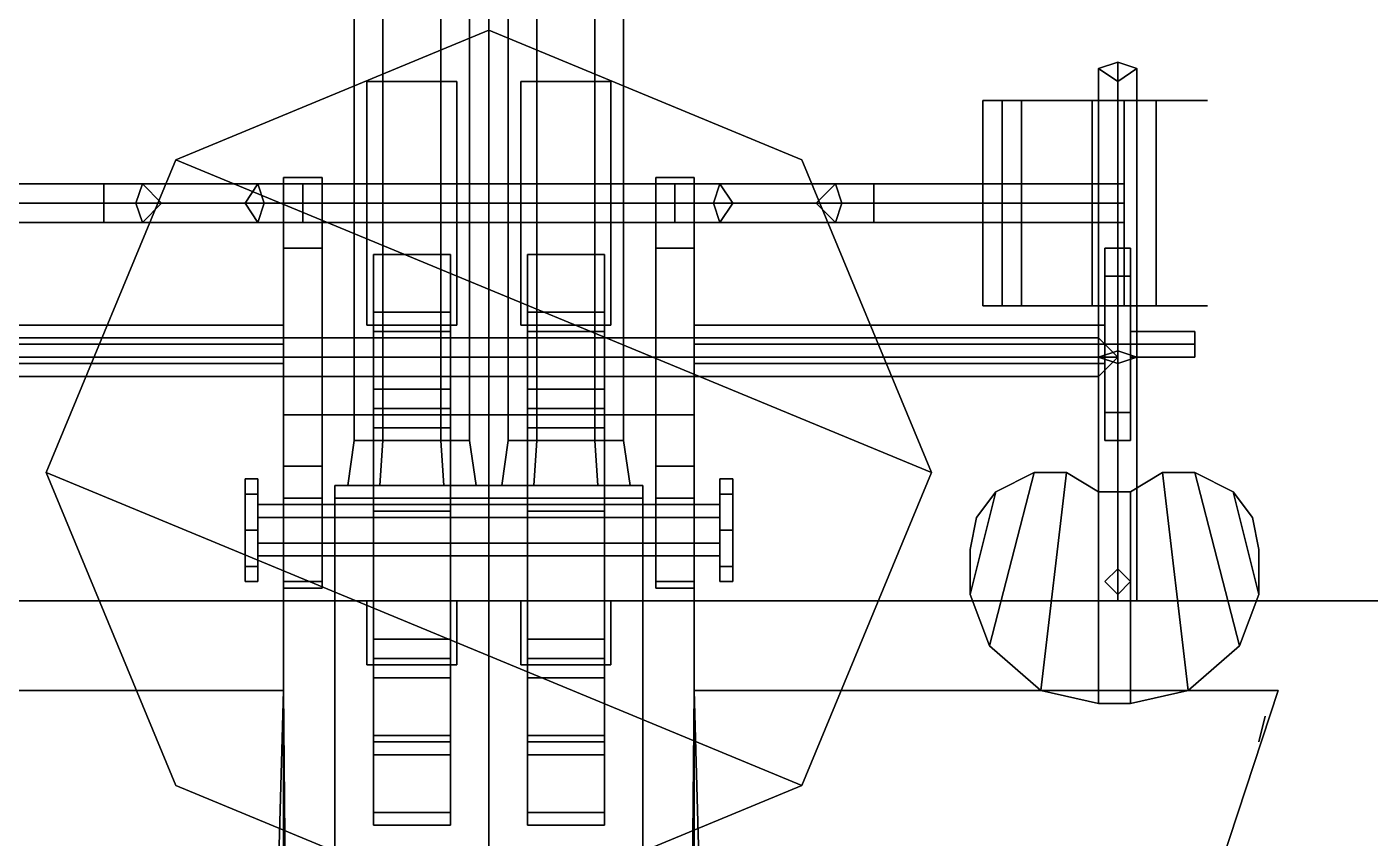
# Model space of a CAD drawing. Header units: millimetres. Extents: x -6 to 6, y -93 to 86.
# Drawn here: x -0.72 to 1.373, y -26.12 to -24.855 of the extents above; entities that cross this region are included whole.
import ezdxf

# ---------------------------------------------------------------- set-up
doc = ezdxf.new("R2010")
doc.units = ezdxf.units.MM
for name, color, linetype in [('gun', 1, 'Continuous'), ('sleeve', 5, 'Continuous'), ('turret', 2, 'Continuous')]:
    doc.layers.add(name, color=color, linetype=linetype)

msp = doc.modelspace()

# ---------------------------------------------------------------- linework, layer by layer
for points in [[(3.04, -26.22, 5.08), (3.04, -19.19, 5.19), (-3.04, -19.19, 5.19), (-3.04, -26.22, 5.08)], [(5.9628, -21.917, 2.9464), (-5.9628, -21.917, 2.9464), (-5.911, -30.6546, 2.874), (5.911, -30.6546, 2.874)], [(0, -30.6546, -3.3786), (-1.4855, -30.6546, -3.1716), (-1.4855, -21.917, -3.5443), (0, -21.917, -3.741)], [(0, -21.917, -3.741), (1.4855, -21.917, -3.5443), (1.4855, -30.6546, -3.1716), (0, -30.6546, -3.3786)], [(2.46, -25.75, 7.37), (2.46, -22.72, 7.37), (-2.46, -22.72, 7.37), (-2.46, -25.75, 7.37)], [(1.94, -27.19, 7.37), (2.46, -25.75, 7.37), (-2.46, -25.75, 7.37), (-1.94, -27.19, 7.37)]]:
    msp.add_3dface(points)
at = {"layer": 'gun'}
for points in [[(-0.21, -25.5, 9.05), (-0.165, -25.5, 9.1279), (-0.165, -24.46, 9.1279), (-0.21, -24.46, 9.05)], [(-0.165, -25.5, 8.9721), (-0.21, -25.5, 9.05), (-0.21, -24.46, 9.05), (-0.165, -24.46, 8.9721)], [(-0.165, -25.5, 9.1279), (-0.075, -25.5, 9.1279), (-0.075, -24.46, 9.1279), (-0.165, -24.46, 9.1279)], [(-0.075, -25.5, 8.9721), (-0.165, -25.5, 8.9721), (-0.165, -24.46, 8.9721), (-0.075, -24.46, 8.9721)], [(-0.075, -25.5, 9.1279), (-0.03, -25.5, 9.05), (-0.03, -24.46, 9.05), (-0.075, -24.46, 9.1279)], [(-0.03, -25.5, 9.05), (-0.075, -25.5, 8.9721), (-0.075, -24.46, 8.9721), (-0.03, -24.46, 9.05)], [(0.03, -25.5, 9.05), (0.075, -25.5, 9.1279), (0.075, -24.46, 9.1279), (0.03, -24.46, 9.05)], [(0.075, -25.5, 8.9721), (0.03, -25.5, 9.05), (0.03, -24.46, 9.05), (0.075, -24.46, 8.9721)], [(0.075, -25.5, 9.1279), (0.165, -25.5, 9.1279), (0.165, -24.46, 9.1279), (0.075, -24.46, 9.1279)], [(0.165, -25.5, 8.9721), (0.075, -25.5, 8.9721), (0.075, -24.46, 8.9721), (0.165, -24.46, 8.9721)], [(0.165, -25.5, 9.1279), (0.21, -25.5, 9.05), (0.21, -24.46, 9.05), (0.165, -24.46, 9.1279)], [(0.21, -25.5, 9.05), (0.165, -25.5, 8.9721), (0.165, -24.46, 8.9721), (0.21, -24.46, 9.05)]]:
    msp.add_3dface(points, dxfattribs=at)
at = {"layer": 'sleeve'}
for points in [[(-0.19, -24.94, 9.24), (-0.19, -24.94, 8.96), (-0.19, -25.32, 8.96), (-0.19, -25.32, 9.24)], [(-0.05, -24.94, 9.24), (-0.05, -24.94, 8.96), (-0.19, -24.94, 8.96), (-0.19, -24.94, 9.24)], [(-0.05, -25.32, 9.24), (-0.05, -24.94, 9.24), (-0.19, -24.94, 9.24), (-0.19, -25.32, 9.24)], [(-0.19, -25.32, 8.96), (-0.19, -24.94, 8.96), (-0.05, -24.94, 8.96), (-0.05, -25.32, 8.96)], [(-0.05, -25.32, 8.96), (-0.05, -24.94, 8.96), (-0.05, -24.94, 9.24), (-0.05, -25.32, 9.24)], [(0.19, -25.32, 9.24), (0.19, -24.94, 9.24), (0.05, -24.94, 9.24), (0.05, -25.32, 9.24)], [(0.05, -24.94, 9.24), (0.05, -24.94, 8.96), (0.05, -25.32, 8.96), (0.05, -25.32, 9.24)], [(0.05, -25.32, 8.96), (0.05, -24.94, 8.96), (0.19, -24.94, 8.96), (0.19, -25.32, 8.96)], [(0.19, -24.94, 9.24), (0.19, -24.94, 8.96), (0.05, -24.94, 8.96), (0.05, -24.94, 9.24)], [(0.19, -25.32, 8.96), (0.19, -24.94, 8.96), (0.19, -24.94, 9.24), (0.19, -25.32, 9.24)], [(0.77, -25.29, 9.02), (0.8, -25.29, 9.05), (0.8, -24.97, 9.05), (0.77, -24.97, 9.02)], [(0.8, -25.29, 8.99), (0.77, -25.29, 9.02), (0.77, -24.97, 9.02), (0.8, -24.97, 8.99)], [(0.8, -24.97, 9.05), (0.83, -24.97, 9.02), (0.8, -24.97, 8.99), (0.77, -24.97, 9.02)], [(0.89, -24.97, 9.19), (0.79, -24.97, 9.02), (0.81, -24.97, 9.01), (0.91, -24.97, 9.18)], [(0.91, -24.97, 9.18), (0.81, -24.97, 9.01), (0.79, -24.97, 9.02), (0.89, -24.97, 9.19)], [(0.8, -25.29, 9.05), (0.83, -25.29, 9.02), (0.83, -24.97, 9.02), (0.8, -24.97, 9.05)], [(0.83, -25.29, 9.02), (0.8, -25.29, 8.99), (0.8, -24.97, 8.99), (0.83, -24.97, 9.02)], [(0.97, -24.97, 9.21), (0.91, -24.97, 9.18), (0.89, -24.97, 9.19), (0.95, -24.97, 9.23)], [(0.95, -24.97, 9.23), (0.89, -24.97, 9.19), (0.91, -24.97, 9.18), (0.97, -24.97, 9.21)], [(1.07, -24.97, 9.15), (0.92, -24.97, 9.15), (0.9, -24.97, 9.11), (1.09, -24.97, 9.11)], [(1.09, -24.97, 9.11), (0.9, -24.97, 9.11), (0.92, -24.97, 9.15), (1.07, -24.97, 9.15)], [(1.09, -24.97, 9.07), (0.9, -24.97, 9.07), (0.9, -24.97, 9.11), (1.09, -24.97, 9.11)], [(1.09, -24.97, 9.11), (0.9, -24.97, 9.11), (0.9, -24.97, 9.07), (1.09, -24.97, 9.07)], [(1.09, -24.97, 9.07), (0.9, -24.97, 9.07), (0.92, -24.97, 9.03), (1.07, -24.97, 9.03)], [(1.07, -24.97, 9.03), (0.92, -24.97, 9.03), (0.9, -24.97, 9.07), (1.09, -24.97, 9.07)], [(1.07, -24.97, 9.03), (0.92, -24.97, 9.03), (0.97, -24.97, 9), (1.02, -24.97, 9)], [(1.02, -24.97, 9), (0.97, -24.97, 9), (0.92, -24.97, 9.03), (1.07, -24.97, 9.03)], [(1.02, -24.97, 9.18), (0.97, -24.97, 9.18), (0.92, -24.97, 9.15), (1.07, -24.97, 9.15)], [(1.07, -24.97, 9.15), (0.92, -24.97, 9.15), (0.97, -24.97, 9.18), (1.02, -24.97, 9.18)], [(0.94, -25.29, 8.97), (0.99, -25.29, 9), (0.99, -24.97, 9), (0.94, -24.97, 8.97)], [(0.99, -25.29, 8.94), (0.94, -25.29, 8.97), (0.94, -24.97, 8.97), (0.99, -24.97, 8.94)], [(0.99, -24.97, 9), (1.04, -24.97, 8.97), (0.99, -24.97, 8.94), (0.94, -24.97, 8.97)], [(1.03, -24.97, 9.23), (0.95, -24.97, 9.23), (0.97, -24.97, 9.21), (1.02, -24.97, 9.21)], [(1.02, -24.97, 9.21), (0.97, -24.97, 9.21), (0.95, -24.97, 9.23), (1.03, -24.97, 9.23)], [(0.99, -25.29, 9), (1.04, -25.29, 8.97), (1.04, -24.97, 8.97), (0.99, -24.97, 9)], [(1.04, -25.29, 8.97), (0.99, -25.29, 8.94), (0.99, -24.97, 8.94), (1.04, -24.97, 8.97)], [(1.06, -24.97, 9.19), (1.02, -24.97, 9.21), (1.03, -24.97, 9.23), (1.08, -24.97, 9.2)], [(1.08, -24.97, 9.2), (1.03, -24.97, 9.23), (1.02, -24.97, 9.21), (1.06, -24.97, 9.19)], [(1.12, -24.97, 9.16), (1.08, -24.97, 9.2), (1.06, -24.97, 9.19), (1.1, -24.97, 9.15)], [(1.1, -24.97, 9.15), (1.06, -24.97, 9.19), (1.08, -24.97, 9.2), (1.12, -24.97, 9.16)], [(-0.99, -25.1, 8.97), (-0.99, -25.13, 9), (-0.6, -25.13, 9), (-0.6, -25.1, 8.97)], [(-0.99, -25.13, 8.94), (-0.99, -25.1, 8.97), (-0.6, -25.1, 8.97), (-0.6, -25.13, 8.94)], [(-0.6, -25.1, 8.97), (-0.6, -25.13, 9), (-0.55, -25.13, 9.01), (-0.54, -25.1, 8.99)], [(-0.6, -25.13, 8.94), (-0.6, -25.1, 8.97), (-0.54, -25.1, 8.99), (-0.51, -25.13, 8.98)], [(-0.54, -25.1, 8.99), (-0.55, -25.13, 9.01), (-0.38, -25.13, 9.18), (-0.36, -25.1, 9.16)], [(-0.51, -25.13, 8.98), (-0.54, -25.1, 8.99), (-0.36, -25.1, 9.16), (-0.35, -25.13, 9.13)], [(-0.36, -25.1, 9.16), (-0.38, -25.13, 9.18), (-0.29, -25.13, 9.22), (-0.29, -25.1, 9.19)], [(-0.35, -25.13, 9.13), (-0.36, -25.1, 9.16), (-0.29, -25.1, 9.19), (-0.29, -25.13, 9.16)], [(0.29, -25.13, 9.22), (0.29, -25.1, 9.19), (-0.29, -25.1, 9.19), (-0.29, -25.13, 9.22)], [(0.29, -25.1, 9.19), (0.29, -25.13, 9.16), (-0.29, -25.13, 9.16), (-0.29, -25.1, 9.19)], [(0.38, -25.13, 9.18), (0.36, -25.1, 9.16), (0.29, -25.1, 9.19), (0.29, -25.13, 9.22)], [(0.36, -25.1, 9.16), (0.35, -25.13, 9.13), (0.29, -25.13, 9.16), (0.29, -25.1, 9.19)], [(0.54, -25.1, 8.99), (0.51, -25.13, 8.98), (0.35, -25.13, 9.13), (0.36, -25.1, 9.16)], [(0.55, -25.13, 9.01), (0.54, -25.1, 8.99), (0.36, -25.1, 9.16), (0.38, -25.13, 9.18)], [(0.6, -25.1, 8.97), (0.6, -25.13, 8.94), (0.51, -25.13, 8.98), (0.54, -25.1, 8.99)], [(0.6, -25.13, 9), (0.6, -25.1, 8.97), (0.54, -25.1, 8.99), (0.55, -25.13, 9.01)], [(0.99, -25.13, 9), (0.99, -25.1, 8.97), (0.6, -25.1, 8.97), (0.6, -25.13, 9)], [(0.99, -25.1, 8.97), (0.99, -25.13, 8.94), (0.6, -25.13, 8.94), (0.6, -25.1, 8.97)], [(-0.99, -25.13, 9), (-0.99, -25.16, 8.97), (-0.6, -25.16, 8.97), (-0.6, -25.13, 9)], [(-0.99, -25.16, 8.97), (-0.99, -25.13, 8.94), (-0.6, -25.13, 8.94), (-0.6, -25.16, 8.97)], [(-0.6, -25.13, 9), (-0.6, -25.16, 8.97), (-0.54, -25.16, 8.99), (-0.55, -25.13, 9.01)], [(-0.6, -25.16, 8.97), (-0.6, -25.13, 8.94), (-0.51, -25.13, 8.98), (-0.54, -25.16, 8.99)], [(-0.55, -25.13, 9.01), (-0.54, -25.16, 8.99), (-0.36, -25.16, 9.16), (-0.38, -25.13, 9.18)], [(-0.54, -25.16, 8.99), (-0.51, -25.13, 8.98), (-0.35, -25.13, 9.13), (-0.36, -25.16, 9.16)], [(-0.38, -25.13, 9.18), (-0.36, -25.16, 9.16), (-0.29, -25.16, 9.19), (-0.29, -25.13, 9.22)], [(-0.36, -25.16, 9.16), (-0.35, -25.13, 9.13), (-0.29, -25.13, 9.16), (-0.29, -25.16, 9.19)], [(0.29, -25.16, 9.19), (0.29, -25.13, 9.22), (-0.29, -25.13, 9.22), (-0.29, -25.16, 9.19)], [(0.29, -25.13, 9.16), (0.29, -25.16, 9.19), (-0.29, -25.16, 9.19), (-0.29, -25.13, 9.16)], [(0.36, -25.16, 9.16), (0.38, -25.13, 9.18), (0.29, -25.13, 9.22), (0.29, -25.16, 9.19)], [(0.35, -25.13, 9.13), (0.36, -25.16, 9.16), (0.29, -25.16, 9.19), (0.29, -25.13, 9.16)], [(0.51, -25.13, 8.98), (0.54, -25.16, 8.99), (0.36, -25.16, 9.16), (0.35, -25.13, 9.13)], [(0.54, -25.16, 8.99), (0.55, -25.13, 9.01), (0.38, -25.13, 9.18), (0.36, -25.16, 9.16)], [(0.6, -25.13, 8.94), (0.6, -25.16, 8.97), (0.54, -25.16, 8.99), (0.51, -25.13, 8.98)], [(0.6, -25.16, 8.97), (0.6, -25.13, 9), (0.55, -25.13, 9.01), (0.54, -25.16, 8.99)], [(0.99, -25.16, 8.97), (0.99, -25.13, 9), (0.6, -25.13, 9), (0.6, -25.16, 8.97)], [(0.99, -25.13, 8.94), (0.99, -25.16, 8.97), (0.6, -25.16, 8.97), (0.6, -25.13, 8.94)], [(-0.18, -25.21, 8.78), (-0.18, -25.33, 8.78), (-0.06, -25.33, 8.78), (-0.06, -25.21, 8.78)], [(-0.06, -25.21, 8.78), (-0.06, -25.3, 8.67), (-0.18, -25.3, 8.67), (-0.18, -25.21, 8.78)], [(-0.18, -25.3, 8.67), (-0.18, -25.42, 8.71), (-0.18, -25.33, 8.78), (-0.18, -25.21, 8.78)], [(-0.06, -25.33, 8.78), (-0.06, -25.42, 8.71), (-0.06, -25.3, 8.67), (-0.06, -25.21, 8.78)], [(0.06, -25.21, 8.78), (0.06, -25.33, 8.78), (0.18, -25.33, 8.78), (0.18, -25.21, 8.78)], [(0.18, -25.21, 8.78), (0.18, -25.3, 8.67), (0.06, -25.3, 8.67), (0.06, -25.21, 8.78)], [(0.06, -25.3, 8.67), (0.06, -25.42, 8.71), (0.06, -25.33, 8.78), (0.06, -25.21, 8.78)], [(0.18, -25.33, 8.78), (0.18, -25.42, 8.71), (0.18, -25.3, 8.67), (0.18, -25.21, 8.78)], [(-0.06, -25.3, 8.67), (-0.06, -25.45, 8.58), (-0.18, -25.45, 8.58), (-0.18, -25.3, 8.67)], [(-0.18, -25.45, 8.58), (-0.18, -25.48, 8.67), (-0.18, -25.42, 8.71), (-0.18, -25.3, 8.67)], [(-0.06, -25.42, 8.71), (-0.06, -25.48, 8.67), (-0.06, -25.45, 8.58), (-0.06, -25.3, 8.67)], [(0.18, -25.3, 8.67), (0.18, -25.45, 8.58), (0.06, -25.45, 8.58), (0.06, -25.3, 8.67)], [(0.06, -25.45, 8.58), (0.06, -25.48, 8.67), (0.06, -25.42, 8.71), (0.06, -25.3, 8.67)], [(0.18, -25.42, 8.71), (0.18, -25.48, 8.67), (0.18, -25.45, 8.58), (0.18, -25.3, 8.67)], [(0.77, -25.29, 9.02), (0.8, -25.29, 8.99), (0.83, -25.29, 9.02), (0.8, -25.29, 9.05)], [(0.91, -25.29, 9.18), (0.81, -25.29, 9.01), (0.79, -25.29, 9.02), (0.89, -25.29, 9.19)], [(0.89, -25.29, 9.19), (0.79, -25.29, 9.02), (0.81, -25.29, 9.01), (0.91, -25.29, 9.18)], [(0.95, -25.29, 9.23), (0.89, -25.29, 9.19), (0.91, -25.29, 9.18), (0.97, -25.29, 9.21)], [(0.97, -25.29, 9.21), (0.91, -25.29, 9.18), (0.89, -25.29, 9.19), (0.95, -25.29, 9.23)], [(0.94, -25.29, 8.97), (0.99, -25.29, 8.94), (1.04, -25.29, 8.97), (0.99, -25.29, 9)], [(1.02, -25.29, 9.21), (0.97, -25.29, 9.21), (0.95, -25.29, 9.23), (1.03, -25.29, 9.23)], [(1.03, -25.29, 9.23), (0.95, -25.29, 9.23), (0.97, -25.29, 9.21), (1.02, -25.29, 9.21)], [(1.08, -25.29, 9.2), (1.03, -25.29, 9.23), (1.02, -25.29, 9.21), (1.06, -25.29, 9.19)], [(1.06, -25.29, 9.19), (1.02, -25.29, 9.21), (1.03, -25.29, 9.23), (1.08, -25.29, 9.2)], [(1.1, -25.29, 9.15), (1.06, -25.29, 9.19), (1.08, -25.29, 9.2), (1.12, -25.29, 9.16)], [(1.12, -25.29, 9.16), (1.08, -25.29, 9.2), (1.06, -25.29, 9.19), (1.1, -25.29, 9.15)], [(-0.19, -25.32, 9.24), (-0.19, -25.32, 8.96), (-0.05, -25.32, 8.96), (-0.05, -25.32, 9.24)], [(-0.18, -25.33, 8.78), (-0.18, -25.42, 8.71), (-0.06, -25.42, 8.71), (-0.06, -25.33, 8.78)], [(0.05, -25.32, 9.24), (0.05, -25.32, 8.96), (0.19, -25.32, 8.96), (0.19, -25.32, 9.24)], [(0.06, -25.33, 8.78), (0.06, -25.42, 8.71), (0.18, -25.42, 8.71), (0.18, -25.33, 8.78)], [(-0.18, -25.42, 8.71), (-0.18, -25.48, 8.67), (-0.06, -25.48, 8.67), (-0.06, -25.42, 8.71)], [(0.06, -25.42, 8.71), (0.06, -25.48, 8.67), (0.18, -25.48, 8.67), (0.18, -25.42, 8.71)], [(-0.06, -25.45, 8.58), (-0.06, -25.61, 8.54), (-0.18, -25.61, 8.54), (-0.18, -25.45, 8.58)], [(-0.18, -25.61, 8.54), (-0.18, -25.61, 8.64), (-0.18, -25.48, 8.67), (-0.18, -25.45, 8.58)], [(-0.06, -25.48, 8.67), (-0.06, -25.61, 8.64), (-0.06, -25.61, 8.54), (-0.06, -25.45, 8.58)], [(0.18, -25.45, 8.58), (0.18, -25.61, 8.54), (0.06, -25.61, 8.54), (0.06, -25.45, 8.58)], [(0.06, -25.61, 8.54), (0.06, -25.61, 8.64), (0.06, -25.48, 8.67), (0.06, -25.45, 8.58)], [(0.18, -25.48, 8.67), (0.18, -25.61, 8.64), (0.18, -25.61, 8.54), (0.18, -25.45, 8.58)], [(-0.18, -25.48, 8.67), (-0.18, -25.61, 8.64), (-0.06, -25.61, 8.64), (-0.06, -25.48, 8.67)], [(0.06, -25.48, 8.67), (0.06, -25.61, 8.64), (0.18, -25.61, 8.64), (0.18, -25.48, 8.67)], [(-0.21, -25.5, 9.05), (-0.165, -25.5, 8.9721), (-0.17, -25.57, 8.9634), (-0.22, -25.57, 9.05)], [(-0.165, -25.5, 9.1279), (-0.21, -25.5, 9.05), (-0.22, -25.57, 9.05), (-0.17, -25.57, 9.1366)], [(-0.165, -25.5, 8.9721), (-0.075, -25.5, 8.9721), (-0.07, -25.57, 8.9634), (-0.17, -25.57, 8.9634)], [(-0.075, -25.5, 9.1279), (-0.165, -25.5, 9.1279), (-0.17, -25.57, 9.1366), (-0.07, -25.57, 9.1366)], [(-0.075, -25.5, 8.9721), (-0.03, -25.5, 9.05), (-0.02, -25.57, 9.05), (-0.07, -25.57, 8.9634)], [(-0.03, -25.5, 9.05), (-0.075, -25.5, 9.1279), (-0.07, -25.57, 9.1366), (-0.02, -25.57, 9.05)], [(0.03, -25.5, 9.05), (0.075, -25.5, 8.9721), (0.07, -25.57, 8.9634), (0.02, -25.57, 9.05)], [(0.075, -25.5, 9.1279), (0.03, -25.5, 9.05), (0.02, -25.57, 9.05), (0.07, -25.57, 9.1366)], [(0.075, -25.5, 8.9721), (0.165, -25.5, 8.9721), (0.17, -25.57, 8.9634), (0.07, -25.57, 8.9634)], [(0.165, -25.5, 9.1279), (0.075, -25.5, 9.1279), (0.07, -25.57, 9.1366), (0.17, -25.57, 9.1366)], [(0.165, -25.5, 8.9721), (0.21, -25.5, 9.05), (0.22, -25.57, 9.05), (0.17, -25.57, 8.9634)], [(0.21, -25.5, 9.05), (0.165, -25.5, 9.1279), (0.17, -25.57, 9.1366), (0.22, -25.57, 9.05)], [(-0.38, -25.56, 9.05), (-0.38, -25.5834, 9.1066), (-0.36, -25.5834, 9.1066), (-0.36, -25.56, 9.05)], [(-0.38, -25.5834, 8.9934), (-0.38, -25.56, 9.05), (-0.36, -25.56, 9.05), (-0.36, -25.5834, 8.9934)], [(-0.38, -25.6966, 9.1066), (-0.38, -25.56, 9.05), (-0.38, -25.5834, 8.9934), (-0.38, -25.72, 9.05)], [(-0.38, -25.64, 9.13), (-0.38, -25.5834, 9.1066), (-0.38, -25.56, 9.05), (-0.38, -25.6966, 9.1066)], [(-0.36, -25.5834, 9.1066), (-0.36, -25.64, 9.13), (-0.36, -25.6966, 9.1066), (-0.36, -25.56, 9.05)], [(-0.36, -25.56, 9.05), (-0.36, -25.6966, 9.1066), (-0.36, -25.72, 9.05), (-0.36, -25.5834, 8.9934)], [(0.36, -25.64, 9.13), (0.36, -25.5834, 9.1066), (0.36, -25.56, 9.05), (0.36, -25.6966, 9.1066)], [(0.36, -25.6966, 9.1066), (0.36, -25.56, 9.05), (0.36, -25.5834, 8.9934), (0.36, -25.72, 9.05)], [(0.36, -25.5834, 8.9934), (0.36, -25.56, 9.05), (0.38, -25.56, 9.05), (0.38, -25.5834, 8.9934)], [(0.36, -25.56, 9.05), (0.36, -25.5834, 9.1066), (0.38, -25.5834, 9.1066), (0.38, -25.56, 9.05)], [(0.38, -25.56, 9.05), (0.38, -25.6966, 9.1066), (0.38, -25.72, 9.05), (0.38, -25.5834, 8.9934)], [(0.38, -25.5834, 9.1066), (0.38, -25.64, 9.13), (0.38, -25.6966, 9.1066), (0.38, -25.56, 9.05)], [(-0.24, -25.59, 8.88), (-0.24, -25.57, 8.95), (0.24, -25.57, 8.95), (0.24, -25.59, 8.88)], [(0.24, -25.57, 9.15), (0.24, -25.57, 8.95), (-0.24, -25.57, 8.95), (-0.24, -25.57, 9.15)], [(0.24, -25.59, 9.19), (0.24, -25.57, 9.15), (-0.24, -25.57, 9.15), (-0.24, -25.59, 9.19)], [(-0.24, -25.57, 9.15), (-0.24, -25.57, 8.95), (-0.24, -25.59, 8.88), (-0.24, -25.59, 9.19)], [(0.24, -25.59, 8.88), (0.24, -25.57, 8.95), (0.24, -25.57, 9.15), (0.24, -25.59, 9.19)], [(-0.38, -25.5834, 9.1066), (-0.38, -25.64, 9.13), (-0.36, -25.64, 9.13), (-0.36, -25.5834, 9.1066)], [(-0.38, -25.64, 8.97), (-0.38, -25.5834, 8.9934), (-0.36, -25.5834, 8.9934), (-0.36, -25.64, 8.97)], [(-0.38, -25.72, 9.05), (-0.38, -25.5834, 8.9934), (-0.38, -25.64, 8.97), (-0.38, -25.6966, 8.9934)], [(-0.36, -25.5834, 8.9934), (-0.36, -25.72, 9.05), (-0.36, -25.6966, 8.9934), (-0.36, -25.64, 8.97)], [(-0.36, -25.62, 9.0154), (-0.36, -25.6, 9.05), (0.36, -25.6, 9.05), (0.36, -25.62, 9.0154)], [(-0.36, -25.6, 9.05), (-0.36, -25.62, 9.0846), (0.36, -25.62, 9.0846), (0.36, -25.6, 9.05)], [(0.24, -26.62, 9.19), (0.24, -25.59, 9.19), (-0.24, -25.59, 9.19), (-0.24, -26.62, 9.19)], [(-0.24, -26.58, 8.88), (-0.24, -25.59, 8.88), (0.24, -25.59, 8.88), (0.24, -26.58, 8.88)], [(-0.24, -25.59, 9.19), (-0.24, -25.59, 8.88), (-0.24, -26.58, 8.88), (-0.24, -26.58, 9.19)], [(0.24, -26.58, 8.88), (0.24, -25.59, 8.88), (0.24, -25.59, 9.19), (0.24, -26.58, 9.19)], [(0.36, -25.72, 9.05), (0.36, -25.5834, 8.9934), (0.36, -25.64, 8.97), (0.36, -25.6966, 8.9934)], [(0.36, -25.64, 8.97), (0.36, -25.5834, 8.9934), (0.38, -25.5834, 8.9934), (0.38, -25.64, 8.97)], [(0.36, -25.5834, 9.1066), (0.36, -25.64, 9.13), (0.38, -25.64, 9.13), (0.38, -25.5834, 9.1066)], [(0.38, -25.5834, 8.9934), (0.38, -25.72, 9.05), (0.38, -25.6966, 8.9934), (0.38, -25.64, 8.97)], [(-0.36, -25.66, 9.0154), (-0.36, -25.62, 9.0154), (0.36, -25.62, 9.0154), (0.36, -25.66, 9.0154)], [(-0.36, -25.62, 9.0846), (-0.36, -25.66, 9.0846), (0.36, -25.66, 9.0846), (0.36, -25.62, 9.0846)], [(-0.18, -25.68, 8.54), (-0.18, -25.61, 8.54), (-0.06, -25.61, 8.54), (-0.06, -25.68, 8.54)], [(-0.18, -25.68, 8.64), (-0.18, -25.61, 8.64), (-0.18, -25.61, 8.54), (-0.18, -25.68, 8.54)], [(-0.06, -25.68, 8.64), (-0.06, -25.61, 8.64), (-0.18, -25.61, 8.64), (-0.18, -25.68, 8.64)], [(-0.06, -25.61, 8.54), (-0.06, -25.61, 8.64), (-0.06, -25.68, 8.64), (-0.06, -25.68, 8.54)], [(0.06, -25.68, 8.54), (0.06, -25.61, 8.54), (0.18, -25.61, 8.54), (0.18, -25.68, 8.54)], [(0.06, -25.68, 8.64), (0.06, -25.61, 8.64), (0.06, -25.61, 8.54), (0.06, -25.68, 8.54)], [(0.18, -25.68, 8.64), (0.18, -25.61, 8.64), (0.06, -25.61, 8.64), (0.06, -25.68, 8.64)], [(0.18, -25.61, 8.54), (0.18, -25.61, 8.64), (0.18, -25.68, 8.64), (0.18, -25.68, 8.54)], [(-0.38, -25.64, 9.13), (-0.38, -25.6966, 9.1066), (-0.36, -25.6966, 9.1066), (-0.36, -25.64, 9.13)], [(-0.38, -25.6966, 8.9934), (-0.38, -25.64, 8.97), (-0.36, -25.64, 8.97), (-0.36, -25.6966, 8.9934)], [(0.36, -25.6966, 8.9934), (0.36, -25.64, 8.97), (0.38, -25.64, 8.97), (0.38, -25.6966, 8.9934)], [(0.36, -25.64, 9.13), (0.36, -25.6966, 9.1066), (0.38, -25.6966, 9.1066), (0.38, -25.64, 9.13)], [(-0.36, -25.68, 9.05), (-0.36, -25.66, 9.0154), (0.36, -25.66, 9.0154), (0.36, -25.68, 9.05)], [(-0.36, -25.66, 9.0846), (-0.36, -25.68, 9.05), (0.36, -25.68, 9.05), (0.36, -25.66, 9.0846)], [(-0.18, -25.81, 8.67), (-0.18, -25.68, 8.64), (-0.18, -25.68, 8.54), (-0.18, -25.84, 8.58)], [(-0.06, -25.81, 8.67), (-0.06, -25.68, 8.64), (-0.18, -25.68, 8.64), (-0.18, -25.81, 8.67)], [(-0.18, -25.84, 8.58), (-0.18, -25.68, 8.54), (-0.06, -25.68, 8.54), (-0.06, -25.84, 8.58)], [(-0.06, -25.68, 8.54), (-0.06, -25.68, 8.64), (-0.06, -25.81, 8.67), (-0.06, -25.84, 8.58)], [(0.06, -25.81, 8.67), (0.06, -25.68, 8.64), (0.06, -25.68, 8.54), (0.06, -25.84, 8.58)], [(0.18, -25.81, 8.67), (0.18, -25.68, 8.64), (0.06, -25.68, 8.64), (0.06, -25.81, 8.67)], [(0.06, -25.84, 8.58), (0.06, -25.68, 8.54), (0.18, -25.68, 8.54), (0.18, -25.84, 8.58)], [(0.18, -25.68, 8.54), (0.18, -25.68, 8.64), (0.18, -25.81, 8.67), (0.18, -25.84, 8.58)], [(-0.38, -25.6966, 9.1066), (-0.38, -25.72, 9.05), (-0.36, -25.72, 9.05), (-0.36, -25.6966, 9.1066)], [(-0.38, -25.72, 9.05), (-0.38, -25.6966, 8.9934), (-0.36, -25.6966, 8.9934), (-0.36, -25.72, 9.05)], [(0.36, -25.72, 9.05), (0.36, -25.6966, 8.9934), (0.38, -25.6966, 8.9934), (0.38, -25.72, 9.05)], [(0.36, -25.6966, 9.1066), (0.36, -25.72, 9.05), (0.38, -25.72, 9.05), (0.38, -25.6966, 9.1066)], [(-0.05, -25.85, 9.22), (-0.05, -25.75, 9.22), (-0.19, -25.75, 9.22), (-0.19, -25.85, 9.22)], [(-0.19, -25.75, 9.22), (-0.19, -25.75, 9.19), (-0.19, -25.85, 9.19), (-0.19, -25.85, 9.22)], [(-0.05, -25.75, 9.22), (-0.05, -25.75, 9.19), (-0.19, -25.75, 9.19), (-0.19, -25.75, 9.22)], [(-0.05, -25.85, 9.19), (-0.05, -25.75, 9.19), (-0.05, -25.75, 9.22), (-0.05, -25.85, 9.22)], [(0.19, -25.85, 9.22), (0.19, -25.75, 9.22), (0.05, -25.75, 9.22), (0.05, -25.85, 9.22)], [(0.05, -25.75, 9.22), (0.05, -25.75, 9.19), (0.05, -25.85, 9.19), (0.05, -25.85, 9.22)], [(0.19, -25.75, 9.22), (0.19, -25.75, 9.19), (0.05, -25.75, 9.19), (0.05, -25.75, 9.22)], [(0.19, -25.85, 9.19), (0.19, -25.75, 9.19), (0.19, -25.75, 9.22), (0.19, -25.85, 9.22)], [(-0.18, -25.87, 8.71), (-0.18, -25.81, 8.67), (-0.18, -25.84, 8.58), (-0.18, -25.99, 8.67)], [(-0.06, -25.87, 8.71), (-0.06, -25.81, 8.67), (-0.18, -25.81, 8.67), (-0.18, -25.87, 8.71)], [(-0.06, -25.84, 8.58), (-0.06, -25.81, 8.67), (-0.06, -25.87, 8.71), (-0.06, -25.99, 8.67)], [(0.06, -25.87, 8.71), (0.06, -25.81, 8.67), (0.06, -25.84, 8.58), (0.06, -25.99, 8.67)], [(0.18, -25.87, 8.71), (0.18, -25.81, 8.67), (0.06, -25.81, 8.67), (0.06, -25.87, 8.71)], [(0.18, -25.84, 8.58), (0.18, -25.81, 8.67), (0.18, -25.87, 8.71), (0.18, -25.99, 8.67)], [(-0.19, -25.85, 9.22), (-0.19, -25.85, 9.19), (-0.05, -25.85, 9.19), (-0.05, -25.85, 9.22)], [(-0.18, -25.99, 8.67), (-0.18, -25.84, 8.58), (-0.06, -25.84, 8.58), (-0.06, -25.99, 8.67)], [(0.05, -25.85, 9.22), (0.05, -25.85, 9.19), (0.19, -25.85, 9.19), (0.19, -25.85, 9.22)], [(0.06, -25.99, 8.67), (0.06, -25.84, 8.58), (0.18, -25.84, 8.58), (0.18, -25.99, 8.67)], [(-0.18, -25.96, 8.78), (-0.18, -25.87, 8.71), (-0.18, -25.99, 8.67), (-0.18, -26.08, 8.78)], [(-0.06, -25.96, 8.78), (-0.06, -25.87, 8.71), (-0.18, -25.87, 8.71), (-0.18, -25.96, 8.78)], [(-0.06, -25.99, 8.67), (-0.06, -25.87, 8.71), (-0.06, -25.96, 8.78), (-0.06, -26.08, 8.78)], [(0.06, -25.96, 8.78), (0.06, -25.87, 8.71), (0.06, -25.99, 8.67), (0.06, -26.08, 8.78)], [(0.18, -25.96, 8.78), (0.18, -25.87, 8.71), (0.06, -25.87, 8.71), (0.06, -25.96, 8.78)], [(0.18, -25.99, 8.67), (0.18, -25.87, 8.71), (0.18, -25.96, 8.78), (0.18, -26.08, 8.78)], [(-0.18, -25.97, 8.84), (-0.18, -25.96, 8.78), (-0.18, -26.08, 8.78), (-0.18, -26.1, 8.84)], [(-0.06, -25.97, 8.84), (-0.06, -25.96, 8.78), (-0.18, -25.96, 8.78), (-0.18, -25.97, 8.84)], [(-0.18, -25.97, 8.88), (-0.18, -25.97, 8.84), (-0.18, -26.1, 8.84), (-0.18, -26.1, 8.88)], [(-0.06, -25.97, 8.88), (-0.06, -25.97, 8.84), (-0.18, -25.97, 8.84), (-0.18, -25.97, 8.88)], [(-0.06, -26.08, 8.78), (-0.06, -25.96, 8.78), (-0.06, -25.97, 8.84), (-0.06, -26.1, 8.84)], [(-0.06, -26.1, 8.84), (-0.06, -25.97, 8.84), (-0.06, -25.97, 8.88), (-0.06, -26.1, 8.88)], [(0.06, -25.97, 8.84), (0.06, -25.96, 8.78), (0.06, -26.08, 8.78), (0.06, -26.1, 8.84)], [(0.18, -25.97, 8.84), (0.18, -25.96, 8.78), (0.06, -25.96, 8.78), (0.06, -25.97, 8.84)], [(0.06, -25.97, 8.88), (0.06, -25.97, 8.84), (0.06, -26.1, 8.84), (0.06, -26.1, 8.88)], [(0.18, -25.97, 8.88), (0.18, -25.97, 8.84), (0.06, -25.97, 8.84), (0.06, -25.97, 8.88)], [(0.18, -26.08, 8.78), (0.18, -25.96, 8.78), (0.18, -25.97, 8.84), (0.18, -26.1, 8.84)], [(0.18, -26.1, 8.84), (0.18, -25.97, 8.84), (0.18, -25.97, 8.88), (0.18, -26.1, 8.88)], [(-0.18, -26.08, 8.78), (-0.18, -25.99, 8.67), (-0.06, -25.99, 8.67), (-0.06, -26.08, 8.78)], [(0.06, -26.08, 8.78), (0.06, -25.99, 8.67), (0.18, -25.99, 8.67), (0.18, -26.08, 8.78)], [(-0.18, -26.1, 8.84), (-0.18, -26.08, 8.78), (-0.06, -26.08, 8.78), (-0.06, -26.1, 8.84)], [(0.06, -26.1, 8.84), (0.06, -26.08, 8.78), (0.18, -26.08, 8.78), (0.18, -26.1, 8.84)], [(-0.18, -26.1, 8.88), (-0.18, -26.1, 8.84), (-0.06, -26.1, 8.84), (-0.06, -26.1, 8.88)], [(0.06, -26.1, 8.88), (0.06, -26.1, 8.84), (0.18, -26.1, 8.84), (0.18, -26.1, 8.88)]]:
    msp.add_3dface(points, dxfattribs=at)
at = {"layer": 'turret'}
for points in [[(0.4879, -25.0621, 7.64), (0, -24.86, 7.64), (-0.4879, -25.0621, 7.64), (0.69, -25.55, 7.64)], [(0, -24.86, 7.37), (-0.4879, -25.0621, 7.37), (-0.4879, -25.0621, 7.64), (0, -24.86, 7.64)], [(0.4879, -25.0621, 7.37), (0, -24.86, 7.37), (0, -24.86, 7.64), (0.4879, -25.0621, 7.64)], [(0.98, -24.91, 8.08), (1.01, -24.92, 8.05), (0.98, -24.94, 8.02), (0.95, -24.92, 8.05)], [(0.95, -25.37, 8.28), (0.98, -25.36, 8.31), (0.98, -24.91, 8.08), (0.95, -24.92, 8.05)], [(0.98, -25.36, 8.31), (1.01, -25.37, 8.28), (1.01, -24.92, 8.05), (0.98, -24.91, 8.08)], [(0.98, -25.38, 8.25), (0.95, -25.37, 8.28), (0.95, -24.92, 8.05), (0.98, -24.94, 8.02)], [(1.01, -25.37, 8.28), (0.98, -25.38, 8.25), (0.98, -24.94, 8.02), (1.01, -24.92, 8.05)], [(0.69, -25.55, 7.64), (-0.4879, -25.0621, 7.64), (-0.69, -25.55, 7.64), (0.4879, -26.0379, 7.64)], [(-0.4879, -25.0621, 7.37), (-0.69, -25.55, 7.37), (-0.69, -25.55, 7.64), (-0.4879, -25.0621, 7.64)], [(0.69, -25.55, 7.37), (0.4879, -25.0621, 7.37), (0.4879, -25.0621, 7.64), (0.69, -25.55, 7.64)], [(-0.32, -25.09, 8.76), (-0.32, -25.09, 7.64), (-0.32, -25.46, 7.64), (-0.32, -25.46, 8.68)], [(-0.26, -25.09, 8.76), (-0.26, -25.09, 7.64), (-0.32, -25.09, 7.64), (-0.32, -25.09, 8.76)], [(-0.32, -25.2, 8.76), (-0.32, -25.09, 8.76), (-0.32, -25.46, 8.68)], [(-0.26, -25.2, 8.76), (-0.26, -25.09, 8.76), (-0.32, -25.09, 8.76), (-0.32, -25.2, 8.76)], [(-0.26, -25.46, 7.64), (-0.26, -25.09, 7.64), (-0.26, -25.09, 8.76), (-0.26, -25.46, 8.68)], [(-0.26, -25.46, 8.68), (-0.26, -25.09, 8.76), (-0.26, -25.2, 8.76), (-0.26, -25.46, 8.68)], [(0.32, -25.09, 8.76), (0.32, -25.09, 7.64), (0.26, -25.09, 7.64), (0.26, -25.09, 8.76)], [(0.26, -25.09, 8.76), (0.26, -25.09, 7.64), (0.26, -25.46, 7.64), (0.26, -25.46, 8.68)], [(0.32, -25.2, 8.76), (0.32, -25.09, 8.76), (0.26, -25.09, 8.76), (0.26, -25.2, 8.76)], [(0.26, -25.2, 8.76), (0.26, -25.09, 8.76), (0.26, -25.46, 8.68)], [(0.32, -25.46, 7.64), (0.32, -25.09, 7.64), (0.32, -25.09, 8.76), (0.32, -25.46, 8.68)], [(0.32, -25.46, 8.68), (0.32, -25.09, 8.76), (0.32, -25.2, 8.76), (0.32, -25.46, 8.68)], [(-0.32, -25.54, 9.02), (-0.32, -25.2, 8.76), (-0.32, -25.46, 8.68), (-0.32, -25.72, 9)], [(-0.26, -25.54, 9.02), (-0.26, -25.2, 8.76), (-0.32, -25.2, 8.76), (-0.32, -25.54, 9.02)], [(-0.26, -25.46, 8.68), (-0.26, -25.2, 8.76), (-0.26, -25.54, 9.02), (-0.26, -25.72, 9)], [(0.32, -25.54, 9.02), (0.32, -25.2, 8.76), (0.26, -25.2, 8.76), (0.26, -25.54, 9.02)], [(0.26, -25.54, 9.02), (0.26, -25.2, 8.76), (0.26, -25.46, 8.68), (0.26, -25.72, 9)], [(0.32, -25.46, 8.68), (0.32, -25.2, 8.76), (0.32, -25.54, 9.02), (0.32, -25.72, 9)], [(0.96, -25.2439, 8.6139), (0.96, -25.5, 8.72), (0.96, -25.4561, 8.8261), (0.96, -25.2, 8.72)], [(0.96, -25.2, 8.72), (0.96, -25.4561, 8.8261), (0.96, -25.35, 8.87), (0.96, -25.2439, 8.8261)], [(0.96, -25.2439, 8.6139), (0.96, -25.2, 8.72), (1, -25.2, 8.72), (1, -25.2439, 8.6139)], [(0.96, -25.2, 8.72), (0.96, -25.2439, 8.8261), (1, -25.2439, 8.8261), (1, -25.2, 8.72)], [(1, -25.2, 8.72), (1, -25.4561, 8.8261), (1, -25.5, 8.72), (1, -25.2439, 8.6139)], [(1, -25.2439, 8.8261), (1, -25.35, 8.87), (1, -25.4561, 8.8261), (1, -25.2, 8.72)], [(0.96, -25.35, 8.57), (0.96, -25.4561, 8.6139), (0.96, -25.5, 8.72), (0.96, -25.2439, 8.6139)], [(0.96, -25.35, 8.57), (0.96, -25.2439, 8.6139), (1, -25.2439, 8.6139), (1, -25.35, 8.57)], [(0.96, -25.2439, 8.8261), (0.96, -25.35, 8.87), (1, -25.35, 8.87), (1, -25.2439, 8.8261)], [(1, -25.2439, 8.6139), (1, -25.5, 8.72), (1, -25.4561, 8.6139), (1, -25.35, 8.57)], [(-0.32, -25.32, 8.72), (-0.32, -25.35, 8.69), (-0.96, -25.35, 8.69), (-0.96, -25.32, 8.72)], [(-0.32, -25.35, 8.75), (-0.32, -25.32, 8.72), (-0.96, -25.32, 8.72), (-0.96, -25.35, 8.75)], [(0.32, -25.35, 8.69), (0.32, -25.32, 8.72), (0.96, -25.32, 8.72), (0.96, -25.35, 8.69)], [(0.32, -25.32, 8.72), (0.32, -25.35, 8.75), (0.96, -25.35, 8.75), (0.96, -25.32, 8.72)], [(1, -25.35, 8.81), (1, -25.33, 8.83), (1.1, -25.33, 8.83), (1.1, -25.35, 8.81)], [(1, -25.33, 8.83), (1, -25.35, 8.85), (1.1, -25.35, 8.85), (1.1, -25.33, 8.83)], [(1.1, -25.33, 8.83), (1.1, -25.35, 8.85), (1.1, -25.37, 8.83), (1.1, -25.35, 8.81)], [(-0.98, -25.37, 8.25), (-0.95, -25.34, 8.28), (0.95, -25.34, 8.28), (0.98, -25.37, 8.25)], [(-0.95, -25.34, 8.28), (-0.98, -25.37, 8.31), (0.98, -25.37, 8.31), (0.95, -25.34, 8.28)], [(-0.32, -25.35, 8.69), (-0.32, -25.38, 8.72), (-0.96, -25.38, 8.72), (-0.96, -25.35, 8.69)], [(-0.32, -25.38, 8.72), (-0.32, -25.35, 8.75), (-0.96, -25.35, 8.75), (-0.96, -25.38, 8.72)], [(0.32, -25.38, 8.72), (0.32, -25.35, 8.69), (0.96, -25.35, 8.69), (0.96, -25.38, 8.72)], [(0.32, -25.35, 8.75), (0.32, -25.38, 8.72), (0.96, -25.38, 8.72), (0.96, -25.35, 8.75)], [(0.96, -25.4561, 8.6139), (0.96, -25.35, 8.57), (1, -25.35, 8.57), (1, -25.4561, 8.6139)], [(0.96, -25.35, 8.87), (0.96, -25.4561, 8.8261), (1, -25.4561, 8.8261), (1, -25.35, 8.87)], [(1, -25.37, 8.83), (1, -25.35, 8.81), (1.1, -25.35, 8.81), (1.1, -25.37, 8.83)], [(1, -25.35, 8.85), (1, -25.37, 8.83), (1.1, -25.37, 8.83), (1.1, -25.35, 8.85)], [(-0.95, -25.4, 8.28), (-0.98, -25.37, 8.25), (0.98, -25.37, 8.25), (0.95, -25.4, 8.28)], [(-0.98, -25.37, 8.31), (-0.95, -25.4, 8.28), (0.95, -25.4, 8.28), (0.98, -25.37, 8.31)], [(0.95, -25.75, 8.28), (0.98, -25.75, 8.31), (0.98, -25.36, 8.31), (0.95, -25.37, 8.28)], [(0.98, -25.75, 8.25), (0.95, -25.75, 8.28), (0.95, -25.37, 8.28), (0.98, -25.38, 8.25)], [(0.98, -25.75, 8.31), (1.01, -25.75, 8.28), (1.01, -25.37, 8.28), (0.98, -25.36, 8.31)], [(1.01, -25.75, 8.28), (0.98, -25.75, 8.25), (0.98, -25.38, 8.25), (1.01, -25.37, 8.28)], [(0.96, -25.5, 8.72), (0.96, -25.4561, 8.6139), (1, -25.4561, 8.6139), (1, -25.5, 8.72)], [(0.96, -25.4561, 8.8261), (0.96, -25.5, 8.72), (1, -25.5, 8.72), (1, -25.4561, 8.8261)], [(0.32, -26.29, 8.15), (0.32, -25.46, 8.15), (-0.32, -25.46, 8.15), (-0.32, -26.29, 8.15)], [(-0.32, -25.72, 9), (-0.32, -25.46, 8.68), (-0.26, -25.46, 8.68), (-0.26, -25.72, 9)], [(-0.32, -25.46, 8.15), (-0.32, -25.46, 7.64), (-0.32, -26.29, 7.64), (-0.32, -26.29, 8.15)], [(-0.32, -25.46, 8.68), (-0.32, -25.46, 8.15), (-0.26, -25.46, 8.15), (-0.26, -25.46, 8.68)], [(0.26, -25.46, 8.15), (0.26, -25.46, 7.64), (-0.26, -25.46, 7.64), (-0.26, -25.46, 8.15)], [(0.26, -25.72, 9), (0.26, -25.46, 8.68), (0.32, -25.46, 8.68), (0.32, -25.72, 9)], [(0.26, -25.46, 8.68), (0.26, -25.46, 8.15), (0.32, -25.46, 8.15), (0.32, -25.46, 8.68)], [(0.32, -26.29, 7.64), (0.32, -25.46, 7.64), (0.32, -25.46, 8.15), (0.32, -26.29, 8.15)], [(-0.32, -25.59, 9.1), (-0.32, -25.54, 9.02), (-0.32, -25.72, 9), (-0.32, -25.73, 9.1)], [(-0.26, -25.59, 9.1), (-0.26, -25.54, 9.02), (-0.32, -25.54, 9.02), (-0.32, -25.59, 9.1)], [(-0.26, -25.72, 9), (-0.26, -25.54, 9.02), (-0.26, -25.59, 9.1), (-0.26, -25.73, 9.1)], [(0.32, -25.59, 9.1), (0.32, -25.54, 9.02), (0.26, -25.54, 9.02), (0.26, -25.59, 9.1)], [(0.26, -25.59, 9.1), (0.26, -25.54, 9.02), (0.26, -25.72, 9), (0.26, -25.73, 9.1)], [(0.32, -25.72, 9), (0.32, -25.54, 9.02), (0.32, -25.59, 9.1), (0.32, -25.73, 9.1)], [(0.4879, -26.0379, 7.64), (-0.69, -25.55, 7.64), (-0.4879, -26.0379, 7.64), (0, -26.24, 7.64)], [(-0.69, -25.55, 7.37), (-0.4879, -26.0379, 7.37), (-0.4879, -26.0379, 7.64), (-0.69, -25.55, 7.64)], [(0.4879, -26.0379, 7.37), (0.69, -25.55, 7.37), (0.69, -25.55, 7.64), (0.4879, -26.0379, 7.64)], [(0.75, -25.74, 8.41), (0.79, -25.58, 8.41), (0.85, -25.55, 8.41), (0.78, -25.82, 8.41)], [(0.78, -25.82, 8.41), (0.85, -25.55, 8.41), (0.79, -25.58, 8.41), (0.75, -25.74, 8.41)], [(0.78, -25.82, 8.41), (0.85, -25.55, 8.41), (0.9, -25.55, 8.41), (0.86, -25.89, 8.41)], [(0.86, -25.89, 8.41), (0.9, -25.55, 8.41), (0.85, -25.55, 8.41), (0.78, -25.82, 8.41)], [(0.95, -25.91, 8.41), (0.95, -25.58, 8.41), (0.9, -25.55, 8.41), (0.86, -25.89, 8.41)], [(0.86, -25.89, 8.41), (0.9, -25.55, 8.41), (0.95, -25.58, 8.41), (0.95, -25.91, 8.41)], [(1, -25.91, 8.41), (1, -25.58, 8.41), (1.05, -25.55, 8.41), (1.09, -25.89, 8.41)], [(1.09, -25.89, 8.41), (1.05, -25.55, 8.41), (1, -25.58, 8.41), (1, -25.91, 8.41)], [(1.17, -25.82, 8.41), (1.1, -25.55, 8.41), (1.05, -25.55, 8.41), (1.09, -25.89, 8.41)], [(1.09, -25.89, 8.41), (1.05, -25.55, 8.41), (1.1, -25.55, 8.41), (1.17, -25.82, 8.41)], [(1.2, -25.74, 8.41), (1.16, -25.58, 8.41), (1.1, -25.55, 8.41), (1.17, -25.82, 8.41)], [(1.17, -25.82, 8.41), (1.1, -25.55, 8.41), (1.16, -25.58, 8.41), (1.2, -25.74, 8.41)], [(0.75, -25.74, 8.41), (0.79, -25.58, 8.41), (0.76, -25.62, 8.41), (0.75, -25.67, 8.41)], [(0.75, -25.67, 8.41), (0.76, -25.62, 8.41), (0.79, -25.58, 8.41), (0.75, -25.74, 8.41)], [(1, -25.91, 8.41), (1, -25.58, 8.41), (0.95, -25.58, 8.41), (0.95, -25.91, 8.41)], [(0.95, -25.91, 8.41), (0.95, -25.58, 8.41), (1, -25.58, 8.41), (1, -25.91, 8.41)], [(1.2, -25.74, 8.41), (1.16, -25.58, 8.41), (1.19, -25.62, 8.41), (1.2, -25.67, 8.41)], [(1.2, -25.67, 8.41), (1.19, -25.62, 8.41), (1.16, -25.58, 8.41), (1.2, -25.74, 8.41)], [(-0.26, -25.73, 9.1), (-0.26, -25.59, 9.1), (-0.32, -25.59, 9.1), (-0.32, -25.73, 9.1)], [(0.32, -25.73, 9.1), (0.32, -25.59, 9.1), (0.26, -25.59, 9.1), (0.26, -25.73, 9.1)], [(0.96, -25.72, 8.15), (0.98, -25.7, 8.15), (1, -25.72, 8.15), (0.98, -25.74, 8.15)], [(0.98, -25.7, 8.15), (0.96, -25.72, 8.15), (0.96, -25.72, 8.41), (0.98, -25.7, 8.41)], [(1, -25.72, 8.15), (0.98, -25.7, 8.15), (0.98, -25.7, 8.41), (1, -25.72, 8.41)], [(-0.32, -25.73, 9.1), (-0.32, -25.72, 9), (-0.26, -25.72, 9), (-0.26, -25.73, 9.1)], [(0.26, -25.73, 9.1), (0.26, -25.72, 9), (0.32, -25.72, 9), (0.32, -25.73, 9.1)], [(0.96, -25.72, 8.15), (0.98, -25.74, 8.15), (0.98, -25.74, 8.41), (0.96, -25.72, 8.41)], [(0.98, -25.74, 8.15), (1, -25.72, 8.15), (1, -25.72, 8.41), (0.98, -25.74, 8.41)], [(0.95, -25.75, 8.28), (0.98, -25.75, 8.25), (1.01, -25.75, 8.28), (0.98, -25.75, 8.31)], [(-0.35, -26.97, 8.02), (-0.32, -25.89, 8.02), (-1.23, -25.89, 8.02), (-0.99, -26.62, 8.02)], [(-0.99, -26.62, 8.02), (-1.23, -25.89, 8.02), (-0.32, -25.89, 8.02), (-0.35, -26.97, 8.02)], [(-0.35, -26.97, 8.02), (-0.32, -25.89, 8.02), (-0.32, -25.89, 8.02), (-0.31, -26.97, 8.02)], [(-0.31, -26.97, 8.02), (-0.32, -25.89, 8.02), (-0.32, -25.89, 8.02), (-0.35, -26.97, 8.02)], [(0.35, -26.97, 8.02), (0.32, -25.89, 8.02), (0.32, -25.89, 8.02), (0.31, -26.97, 8.02)], [(0.31, -26.97, 8.02), (0.32, -25.89, 8.02), (0.32, -25.89, 8.02), (0.35, -26.97, 8.02)], [(0.99, -26.62, 8.02), (1.23, -25.89, 8.02), (0.32, -25.89, 8.02), (0.35, -26.97, 8.02)], [(0.35, -26.97, 8.02), (0.32, -25.89, 8.02), (1.23, -25.89, 8.02), (0.99, -26.62, 8.02)], [(0.99, -26.62, 9.07), (1.23, -25.89, 9.07), (1.23, -25.89, 9.03), (0.99, -26.62, 9.03)], [(0.99, -26.62, 9.03), (1.23, -25.89, 9.03), (1.23, -25.89, 9.07), (0.99, -26.62, 9.07)], [(0.99, -26.62, 8.02), (1.23, -25.89, 8.02), (1.23, -25.89, 8.15), (0.99, -26.62, 8.15)], [(0.99, -26.62, 8.15), (1.23, -25.89, 8.15), (1.23, -25.89, 8.02), (0.99, -26.62, 8.02)], [(1.2, -25.97, 8.02), (1.21, -25.93, 8.02), (1.21, -25.93, 9.03), (1.2, -25.97, 9.03)], [(1.2, -25.97, 9.03), (1.21, -25.93, 9.03), (1.21, -25.93, 8.02), (1.2, -25.97, 8.02)], [(-0.4879, -26.0379, 7.37), (0, -26.24, 7.37), (0, -26.24, 7.64), (-0.4879, -26.0379, 7.64)], [(0, -26.24, 7.37), (0.4879, -26.0379, 7.37), (0.4879, -26.0379, 7.64), (0, -26.24, 7.64)]]:
    msp.add_3dface(points, dxfattribs=at)

doc.saveas('drawing.dxf')
